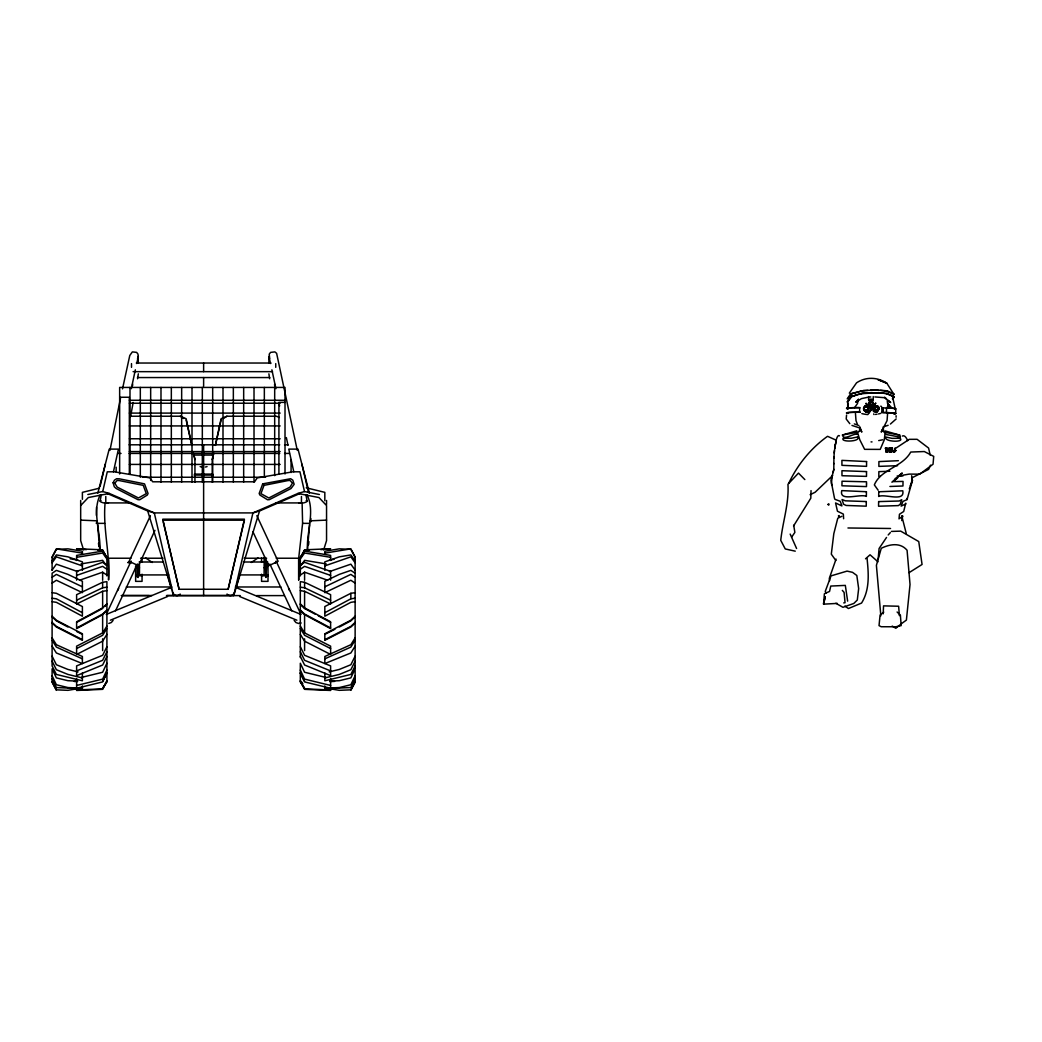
<?xml version="1.0" encoding="UTF-8"?>
<svg xmlns="http://www.w3.org/2000/svg" width="1042" height="1042" viewBox="0 0 1042 1042"><rect width="100%" height="100%" fill="white"/><g stroke="black" fill="none" stroke-linecap="round" stroke-linejoin="round"><path stroke-width="1.5" d="M130.979 558.225L108.55 558.225L108.55 579.977C110.244 554.044 102.715 528.581 105.112 502.661M276.247 558.225L298.689 558.225L298.689 579.977L298.689 558.225L302.597 523.358L302.115 502.661M847.693 406.94L847.706 402.147M894.114 413.882A15.917 0.938 0.1 0 0 886.56 412.606L882.053 412.528L882.066 407.904L886.573 407.982A15.917 0.938 0.1 0 1 895.312 409.063M893.906 413.882A15.682 0.925 0.1 0 0 886.455 412.619L886.547 407.982A15.682 0.925 0.1 0 1 895.091 409.063M895.716 413.479L895.716 408.855M833.808 469.265L833.001 472.482M96.385 515.399L96.489 507.441M896.159 418.949L890.428 424.042M888.097 449.675C886.039 446.38 889.06 449.688 886.846 450.079M811.041 490.613L810.806 498.206L793.548 525.989M833.913 456.969L833.795 469.929L830.956 480.232L834.486 498.232L834.968 499.352L840.191 501.254L841.715 505.149L841.858 505.917L835.567 502.96L837.455 511.218L843.33 514.084L843.616 518.747M833.874 458.324L834.395 450.652M894.244 451.381C895.234 452.645 892.564 452.254 893.88 451.433M883.199 613.842L883.538 605.871L898.634 606.236L899.389 615.64M863.701 408.998C867.83 396.611 871.112 419.301 863.805 409.858M870.891 410.418L868.546 413.179M887.615 413.283L887.055 420.629L881.245 432.091L882.235 429.473M859.494 431.258L859.845 426.842L861.825 432.091L859.285 427.428M834.225 453.023L835.15 445.025M307.494 550.085C306.205 532.709 315.531 510.893 306.882 494.716M856.589 431.948L856.771 430.828L842.275 435.061M884.932 432.039L885.114 430.906L899.585 435.087M307.351 550.606L309.604 524.751M878.106 559.671L879.083 548.522L886.521 537.438M899.038 518.929L899.454 514.266L903.688 511.492L905.719 503.182M849.803 423.677L846.208 419.001L846.56 415.094M308.562 544.745L308.901 541.632M864.131 408.438L865.459 406.614L867.465 407.5A1.941 1.928 0 0 1 867.413 410.209A1.941 1.928 0 0 1 864.678 410.209M834.772 448.425L836.088 440.466A26.076 4.428 -88.5 0 1 839.448 435.869M137.557 378.767L138.339 373.831M847.537 408.568L848.357 403.97M130.537 416.748L133.168 402.499M887.341 407.63L888.188 403.046M100.123 500.955L101.361 494.624M109.97 450.313L120.507 398.239M858.4 399.112L857.488 403.501L854.622 407.591M901.76 520.583L902.672 516.155L901.721 515.738M911.815 480.935L911.268 483.488A13.377 3.321 82.9 0 1 910.317 485.39M122.513 388.874L129.781 355.491L132.36 351.896L136.632 352.378L138.026 354.176L138.339 362.772M131.318 388.679L135.343 369.819M136.684 363.528L138.339 356.455L137.518 358.604M212.294 482.277L212.294 459.574L213.649 453.283M215.329 445.429L221.086 418.728L226.935 416.227L276.43 416.227L279.36 417.477M113.435 471.805L118.436 449.115L109.827 449.115M212.294 459.574L213.701 453.244M215.46 445.338L221.086 420.03M835.306 444.869L836.166 441.795M889.777 451.954L889.295 448.099M87.828 494.52L102.728 491.537L107.274 471.805L114.32 471.805L150.035 477.9L152.64 481.795L254.587 481.795L257.205 477.9L292.906 471.805L299.953 471.805L304.511 491.537L319.412 494.52M228.146 589.264L244.427 519.177L162.799 519.177L179.081 589.264L228.146 589.264L244.427 520.192L162.799 520.192M166.486 595.529L233.734 595.529L252.932 512.911L297.908 493.465L304.511 491.537M866.097 403.514L871.073 408.373L871.073 410.301M100.097 486.471L105.398 464.029M97.844 493.166L109.215 449.115M892.408 398.682L893.502 396.833L891.874 395.791M886.95 393.394L894.192 396.859L892.603 399.425M893.033 398.669L893.268 397.783M851.249 393.98L854.701 392.899M850.78 397.041L855.417 395.322M851.509 396.442L849.53 399.347M832.206 475.426L831.477 483.241A13.377 1.915 -82.7 0 0 832.245 485.403M905.824 503.911L901.135 506.112L902.919 501.449L907.048 499.574L912.44 480.492L911.633 475.725M235.948 587.714L239.504 575.223M233.734 595.529L259.536 510.984L300.161 493.426M323.645 549.929L326.55 540.629L326.55 505.565L318.982 497.555L297.908 493.465M864.065 407.969C866.657 400.454 872.688 412.606 865.876 412.137M912.44 480.492L909.262 488.932M893.906 451.368L895.065 447.995M894.257 451.941L894.987 449.141M836.049 559.098L829.302 578.388L829.666 580.668M886.989 449.962L888.956 449.258A1.355 1.081 21.6 0 0 888.839 448.711L885.283 448.203L888.722 448.985A1.355 1.081 21.6 0 1 888.852 449.532M885.466 448.307L886.455 451.603M887.81 452.02L885.882 451.889L887.914 451.759M886.143 448.607L886.052 451.889M887.615 451.915L887.172 451.069M890.155 451.394L889.607 448.164M891.639 451.811L889.607 451.954L891.535 452.085M890.702 449.936L892.017 450.574M891.353 451.981L890.897 451.134M891.366 449.988C889.673 450.066 892.512 448.581 892.069 450.769M892.421 448.047L889.008 448.255L892.421 448.047C892.89 450.821 887.927 444.895 890.884 451.785M892.382 449.141L891.392 448.229M894.7 452.137L893.281 452.007L894.023 451.095M894.388 450.86L896.094 450.418M848.488 400.336L848.891 399.255M788.729 483.306C797.56 464.641 810.767 448.386 827.543 436.298L835.905 440.076M150.4 515.686L129.104 561.338L138.482 565.702L154.958 530.365M107.222 612.344L131.123 561.091M115.519 610.859L137.375 564.009M930.558 465.149L928.604 469.356L911.607 477.991M117.733 590.527L118.684 588.509M888.93 449.454L886.872 450.235L887.81 449.818M106.909 663.233L102.637 672.259L81.211 677.469M106.909 670.084L102.637 679.11L76.613 685.454M106.909 672.911L102.637 681.924L76.613 688.267M355.127 675.724L350.854 684.737L339.288 687.564L324.83 688.163M355.127 678.537L350.854 687.564L324.83 688.658L324.83 685.91M851.249 393.889L849.79 396.598M850.78 396.95L849.061 399.021M106.909 646.73L102.637 655.301L76.613 665.903L76.613 675.62L102.637 665.017L106.909 656.447M106.909 651.732L102.637 660.302L76.613 670.905M355.127 656.16L350.854 664.731L339.288 669.446L329.168 671.908M355.127 661.149L350.854 669.719L339.288 674.434L324.83 677.951M355.127 665.864L350.854 674.434L324.83 680.778L324.83 672.963M848.891 399.347L850.598 397.302M849.686 398.93L847.888 401.952M52.1 557.431L56.372 549.329L67.938 548.847L82.396 551.231L82.396 554.305M102.637 681.194L106.909 673.093M106.909 680.765L102.637 688.866L76.613 689.96M106.909 681.247L102.637 689.348L76.613 690.455L76.613 678.589M301.034 556.571L304.59 549.824L330.614 548.717L320.858 549.629M301.034 557.066L304.59 550.306L309.474 550.098M355.127 681.742L350.854 689.843L339.288 690.325L329.168 688.658M350.854 690.325L355.127 682.223L355.127 668.86L350.854 677.886L339.288 680.7L329.65 681.103M106.909 634.37L102.637 641.182L76.613 654.441L76.613 646.17L102.637 632.911L106.909 626.099M106.909 628.469L102.637 635.294L76.613 648.554M355.127 637.886L350.854 644.698L324.83 656.486L324.83 663.572L350.854 652.969L355.127 646.144M355.127 640.257L350.854 647.082L324.83 658.857M849.308 393.16L856.563 382.818C865.954 376.553 877.559 377.022 886.846 383.222L893.593 393.837M52.1 560.87L56.372 554.93L67.938 556.845L82.396 561.872L82.396 570.287M52.1 562.784L56.372 556.845L82.396 565.884M52.1 570.104L56.372 564.165L77.798 571.615M102.637 688.072L106.909 682.119L106.909 581.657L102.637 582.27L76.613 594.682L76.613 603.995L102.637 591.283L106.909 590.671M300.317 558.968L304.59 553.015L330.614 557.314M301.177 565.103L304.59 560.336L326.185 563.904M100.358 494.716C91.644 511.062 101.087 533.074 99.876 550.606M870.239 402.342L869.653 402.954A1.719 1.706 0 0 0 869.562 404.635L870.239 405.221M871.854 405.221L872.454 404.609A1.706 1.693 0 0 0 872.454 402.954L871.854 402.342M791.673 537.086L794.864 532.397L793.704 525.272M848.032 398.721L849.451 396.937M848.839 397.81L849.79 396.507M872.571 405.39L872.909 404.791A2.032 2.032 0 0 0 872.909 402.707L872.128 401.938A2.032 2.032 0 0 0 870.174 401.965M902.672 516.155L900.093 518.2M892.629 397.797L893.515 396.924L892.095 396.168M113.096 620.42L111.338 622.517L108.759 623.455M893.424 395.074L894.257 394.137L887.367 390.854L878.146 390.021L863.792 390.463L850.689 393.733L847.211 398.852M893.463 397.549L894.192 396.859M857.514 400.154L855.729 402.225L861.46 398.617L868.051 397.236M875.736 403.28L871.073 408.555L866.097 403.28M875.71 403.15L870.747 408.555L870.747 410.301L867.869 414.573A37.577 37.512 0 0 1 861.838 413.596M888.175 534.976L890.324 532.605M266.765 563.032L265.905 577.515L265.423 563.435L264.134 563.435L264.134 574.923M275.401 563.032L275.883 562.003M80.677 505.565L88.257 497.555L109.319 493.465L154.294 512.911L252.932 512.911L259.536 510.984M848.501 400.415L847.042 401.873M832.701 475.452L815.118 492.254L810.129 494.69M106.909 603.865L102.637 607.89L76.613 621.787L76.613 628.626L102.637 614.676L106.909 610.651M104.773 606.483L106.909 604.477M106.909 610.039L102.637 614.064L76.613 627.961M355.127 616.213L350.854 620.237L324.83 633.783L324.83 640.283L350.854 627.024L355.127 622.999M355.127 616.825L350.854 620.85L339.288 627.024M355.127 622.387L350.854 626.411L324.83 639.671M859.767 430.737L857.631 432.743L859.819 439.854L864.626 449.336L880.216 449.389L884.254 439.932L885.127 432.834L883.03 431.31M893.476 394.371L892.903 393.928M850.246 398.213L851.197 397.328M891.874 482.185L902.255 473.016L898.478 475.973L909.184 474.097L919.708 474.175L933.046 464.237L933.71 456.383L924.306 451.538L910.747 452.046C902.359 467.298 880.855 469.121 874.342 484.895L878.146 490.235M865.524 558.812L870.057 554.8L877.989 561.82M894.075 480.766L897.644 477.692L895.169 478.473M893.867 480.857L897.644 477.692M900.236 624.653L895.833 628.261L892.186 626.073M883.746 612.149L880.073 615.04L879.031 625.617L881.193 626.737L895.912 626.763L901.174 625.617L900.379 615.04L897.097 612.019M894.883 479.984L896.771 478.512M869.966 401.938L869.184 402.707A2.032 2.032 0 0 0 869.184 404.791L869.523 405.39M869.966 402.095L869.184 402.863A2.032 2.032 0 0 0 869.184 404.947M869.783 402.681L870.148 402.407A1.68 1.68 0 0 1 871.998 402.459M871.933 405.403L872.584 404.765A1.68 1.68 0 0 0 872.584 403.046M901.109 623.937L906.397 620.081L910.031 584.484L907.074 550.254C900.262 542.166 889.647 544.184 881.272 548.287L876.4 565.35L880.842 615.809M894.765 448.907L909.249 439.333L917.077 439.307L928.578 448.047L930.219 455.198M251.317 562.485L257.986 557.952M52.1 577.281L56.372 574.389L82.396 586.815M52.1 583.129L56.372 580.251L82.396 592.664L82.396 581.293L67.938 574.389L56.372 570.378L52.1 573.256L52.1 665.916L56.372 674.434L82.396 680.778L82.396 672.963M300.317 565.207L304.59 562.328L330.614 571.381L330.614 580.16M300.317 569.232L304.59 566.353L330.614 575.405M300.317 575.093L304.59 572.201L327.722 580.251M876.856 412.137C884.58 401.196 866.006 407.266 876.856 412.137C884.189 402.473 867.178 405.768 876.348 412.163M909.067 572.657L922.066 564.464L918.744 541.566L900.718 531.133L891.405 531.42M223.418 418.506L226.935 416.227M839.097 515.529L838.38 515.946L839.188 516.545M886.455 412.619L883.108 412.541L883.108 407.917M76.613 622.4L102.637 608.502L102.637 591.283M324.83 612.722L350.854 598.824L355.127 598.212M324.83 634.396L334.951 629.238M76.613 600.205L102.637 587.792L106.909 587.167M324.83 586.815L350.854 574.389L355.127 577.281M355.127 592.69L350.854 593.302L324.83 606.548L324.83 616.213L350.854 602.328L355.127 601.703M841.858 516.298L837.768 518.226L833.808 533.712L831.308 554.162L835.827 560.492M851.522 396.533L861.617 393.589M106.271 614.441L170.198 587.962M110.361 620.211L167.528 596.532M888.136 425.305L883.616 426.738M873.235 396.572L873.235 399.894L868.611 399.894L868.611 396.572M76.613 575.405L102.637 566.353L106.909 569.232M79.505 580.251L102.637 572.201L106.909 575.093M324.83 565.884L350.854 556.845L355.127 562.784M329.428 571.615L350.854 564.165L355.127 570.104M880.829 413.322L878.51 413.935M851.275 393.902L852.408 393.55M850.936 396.455L853.919 395.726M854.701 392.99L862.125 390.789M854.935 395.309L861.356 393.42M205.404 467.05L207.058 466.608M871.034 441.899L872.024 441.899M99.446 488.177L82.396 492.358L82.396 499.3M861.356 393.511L869.015 392.717M861.617 393.681L878.276 392.691M878.706 440.584L882.717 439.789M301.164 622.986L298.468 623.455L295.902 622.517L294.144 620.42M875.918 412.137C871.164 413.153 872.076 403.449 876.543 405.911M869.393 392.834L862.594 393.251M76.613 557.314L102.637 553.015L106.909 558.968M81.042 563.904L102.637 560.336L106.063 565.103M324.83 553.146L350.854 548.847L355.127 556.949L355.127 668.091M329.428 560.062L334.013 559.307M78.059 688.658L67.938 690.325L56.372 689.843L52.1 681.742M875.501 414.429L877.012 414.208M843.733 602.901L845.049 602.732L844.098 592.403L842.327 590.384M869.731 399.555L872.102 399.555M902.997 475.92L897.071 476.103M862.125 390.88L864.078 390.62M837.312 603.409L823.558 604.152L825.251 596.649L823.558 604.152L824.404 593.706L829.549 591.439L830.761 586.06L845.322 585.396L847.641 601.143M864.092 390.711L867.934 390.398M880.19 476.35L878.823 476.415L878.849 471.635L889.868 471.245M870.487 390.216L877.937 390.203M869.575 392.743L872.219 392.547M310.047 520.831L326.55 520.127M329.715 681.598L334.599 681.39M898.36 460.694L878.901 461.593L878.875 466.386L897.592 465.67M892.916 481.625L903.036 481.417L902.945 486.002L889.92 486.471M136.307 363.033L270.933 363.033M133.102 371.655L272.535 371.655M137.453 377.556L269.787 377.556M119.648 397.249L129.338 397.249L129.338 474.071M868.781 399.894L868.611 399.894A5.197 5.184 0 0 1 873.235 399.881L873.053 399.894M129.377 400.271L285.013 400.271M285.013 402.368L278.917 402.368L278.917 473.836M129.377 403.228L280.155 403.228M129.377 413.101L280.155 413.101M130.797 416.227L180.292 416.227L186.153 418.728L191.897 445.429M129.377 425.931L280.155 425.931M129.377 438.76L280.155 438.76M129.13 444.804L279.712 444.804M284.57 444.804L287.813 444.804M297.413 449.115L288.803 449.115L293.792 471.805M129.377 451.59L280.155 451.59M117.798 453.426L121.041 453.426M129.13 453.426L279.712 453.426M284.57 453.426L289.429 453.426M193.864 455.067L213.376 455.067M129.377 464.419L280.155 464.419M194.463 474.11L212.763 474.11M194.099 475.074L213.128 475.074M142.35 477.249L265.567 477.249M105.776 502.921L131.448 502.921M275.791 502.921L301.451 502.921M104.63 523.358L96.268 523.358L97.193 520.831L80.677 520.127M302.597 523.358L309.565 523.358M140.592 558.225L163.034 558.225M244.206 558.225L266.635 558.225M130.992 562.003L127.736 562.524L131.11 563.032M139.12 562.003L163.49 562.003M243.385 562.003L267.755 562.003M138.195 567.773L139.485 567.773M264.134 567.773L265.423 567.773M135.629 574.923L168.739 574.923M239.712 574.923L268.002 574.923M135.629 575.796L142.051 575.796M261.568 575.796L268.002 575.796M126.316 586.985L171.878 586.985M235.349 586.985L280.91 586.985M121.211 595.529L151.937 595.529M123.06 595.607L149.097 595.607M166.994 595.607L240.233 595.607M256.501 595.607L284.166 595.607M869.705 396.963L870.799 396.963M890.545 528.489L847.954 527.981M872.18 392.821L880.672 393.029M874.85 396.937L884.202 397.666L886.455 398.839L884.554 397.171M880.737 392.756L887.836 393.746M894.466 450.665L895.99 450.678M859.559 409.949A5.197 5.184 0 0 0 860.054 412.267L858.973 412.254A15.917 0.938 1 0 0 848.006 413.387M860.054 412.28L859.012 412.267A15.682 0.925 1 0 0 848.214 413.387M86.369 549.629L76.613 548.717L102.637 549.824L106.193 556.571M97.766 550.098L102.637 550.306L106.193 557.066M330.614 689.96L304.59 688.866L300.317 680.765M77.577 681.103L67.938 680.7L56.372 677.886L52.1 668.86L52.1 682.223L56.372 690.325M74.269 681.455L77.512 681.598M82.396 688.163L67.938 687.564L56.372 684.737L52.1 675.724M878.276 392.6L880.737 392.847M880.503 390.424L885.166 390.906M886.481 393.642L880.672 392.938M885.166 390.815L889.308 392.274M858.908 425.527L854.31 423.899M858.673 427.624L851.965 425.41M300.317 590.671L304.59 591.283L330.614 603.995L330.614 594.682L304.59 582.27L300.317 581.657L300.317 657.528M300.317 587.167L304.59 587.792L330.614 600.205M52.1 592.69L56.372 593.302L82.396 606.548L82.396 616.213L56.372 602.328L52.1 601.703M52.1 598.212L56.372 598.824L82.396 612.722M82.396 553.146L56.372 548.847L52.1 556.949L52.1 570.313M70.153 558.799L77.798 560.062M891.874 395.882L886.481 393.55M795.254 551.166L785.264 548.952L780.745 540.342C782.724 521.638 789.159 503.481 787.947 484.269L798.485 473.107L804.841 479.58M326.029 677.469L304.59 672.259L300.317 663.233L300.317 682.119L304.59 688.072M330.614 685.454L304.59 679.11L300.317 670.084M78.059 671.908L67.938 669.446L56.372 664.731L52.1 656.16M82.396 677.951L67.938 674.434L56.372 669.719L52.1 661.149M330.614 688.267L304.59 681.924L300.317 672.911M306.231 487.799L324.83 492.358L324.83 500.785M200.168 466.608L201.835 467.05M102.728 491.537L109.319 493.465M147.704 510.984L154.294 512.911L173.493 595.529L147.704 510.984L107.079 493.426M885.974 382.87L877.989 379.653L886.846 383.222M330.614 670.905L304.59 660.302L300.317 651.732M82.396 658.857L56.372 647.082L52.1 640.257M237.029 587.962L300.969 614.441M239.699 596.532L296.866 620.211M887.354 393.824L892.72 396.064M300.317 626.099L304.59 632.911L330.614 646.17L330.614 654.441L304.59 641.182L300.317 634.37M330.614 648.554L304.59 635.294L300.317 628.469M76.613 631.439L82.396 634.396M82.396 639.671L56.372 626.411L52.1 622.387M890.506 392.769L891.405 393.329M300.317 604.477L304.59 608.502L315.544 614.35M318.292 615.809L330.614 622.4M330.614 627.961L304.59 614.064L300.317 610.039M300.317 610.651L304.59 614.676L330.614 628.626L330.614 621.787L304.59 607.89L300.317 603.865M67.938 627.024L56.372 620.85L52.1 616.825M835.866 603.279L842.952 607.304L853.815 603.461L857.306 600.01L858.66 588.6L856.824 575.484L852.525 572.332L847.068 571.107L831.034 575.874L825.251 591.4L826.254 593.132M880.737 406.146L881.61 406.588M180.292 416.227L183.809 418.506M355.127 573.256L350.854 570.378L339.288 574.389L324.83 581.293L324.83 592.664L350.854 580.251L355.127 583.129M106.909 565.207L102.637 562.328L76.613 571.381L76.613 580.16M145.646 557.952L152.314 562.485M844.893 606.092L848.448 608.528L861.552 603.071C869.914 589.668 868.611 573.764 867.074 558.564M888.266 400.428L890.689 402.551L885.961 398.76M52.1 616.213L56.372 620.237L82.396 633.783L82.396 640.283L56.372 627.024L52.1 622.999M355.127 560.87L350.854 554.93L339.288 556.845L324.83 561.872L324.83 570.287M301.177 681.403L302.883 683.773M52.1 637.886L56.372 644.698L82.396 656.486L82.396 663.572L56.372 652.969L52.1 646.144M887.224 451.785L886.703 448.229M877.077 406.445L877.494 407.148M300.317 673.093L304.59 681.194M355.127 557.431L350.854 549.329L339.288 548.847L324.83 551.231L324.83 554.305M300.317 681.247L304.59 689.348L330.614 690.455L330.614 678.589M796.583 548.496L790.175 534.077M300.317 646.73L304.59 655.301L330.614 665.903L330.614 675.62L304.59 665.017L300.317 656.447M52.1 678.537L56.372 687.564L82.396 688.658L82.396 685.91M288.543 588.509L289.494 590.527M873.678 413.921L873.977 414.573M256.84 515.686L278.123 561.338L268.758 565.702L252.959 531.837M276.104 561.091L300.695 613.803M269.865 564.009L291.708 610.859M269.709 358.604L269.214 354.176L270.594 352.378L274.88 351.896L276.625 353.342L297.27 450.313M857.292 424.029L856.003 420.629L855.456 413.283M889.126 406.276L888.487 404.57L891.431 407.8L887.589 403.788L887.237 400.844M83.581 549.929L80.677 540.629L80.677 500.46M864.065 409.74L864.326 410.561M167.723 575.223L171.279 587.714M298.012 449.115L309.383 493.166M902.346 518.226L906.306 533.712M892.812 397.836L895.169 408.568M301.828 464.029L308.549 492.475M163.177 521.755L179.081 589.264M186.153 420.03L191.78 445.338M194.945 459.574L193.538 453.244L194.945 459.574L194.945 482.277M286.342 437.575L288.035 445.429M270.542 363.528L268.888 356.455L268.888 362.772M271.884 369.819L275.922 388.679M278.943 402.811L279.621 405.95M305.879 494.624L307.103 500.955M892.082 449.206L892.186 450.769M268.888 373.831L269.67 378.767M889.008 405.364L889.204 406.614M906.892 498.467L907.048 499.574M98.495 543.182L98.847 546.308M97.622 524.751L99.745 550.085M883.225 426.842L883.564 431.258M896.068 415.719L896.12 417.191M310.894 518.577L310.933 521.755M833.717 463.286L833.73 464.016M912.076 478.63L912.089 479.659M350.854 593.302L350.854 598.824M330.614 560.492L330.614 555.412L304.59 551.114L300.317 557.053L300.317 575.939M326.55 500.46L326.55 504.523M304.59 572.201L304.59 580.251M304.59 582.27L304.59 587.792M304.59 591.283L304.59 608.502M304.59 614.676L304.59 632.911M304.59 638.811L304.59 650.599M301.451 496.461L301.451 502.348M291.083 459.574L291.083 472.547M285.013 473.993L285.013 387.429L119.648 387.429L119.648 473.993M275.739 363.606L275.739 367.344M274.619 384.016L274.619 385.592M274.684 387.429L274.684 475.647M268.002 563.409L268.002 581.358L261.568 581.358L261.568 574.207M265.423 557.496L265.423 561.677M264.342 387.429L264.342 477.249M264.134 557.496L264.134 562.042M261.568 557.926L261.568 562.302M254.014 387.429L254.014 482.068M243.672 387.429L243.672 482.068M233.343 387.429L233.343 482.068M223.001 387.429L223.001 482.068M212.672 387.429L212.672 482.068M203.62 363.033L203.62 371.655M203.62 377.556L203.62 386.178M203.62 444.804L203.62 453.426M203.62 455.067L203.62 466.881M203.62 467.207L203.62 475.074M203.62 475.334L203.62 595.529M202.33 387.429L202.33 482.068M192.002 387.429L192.002 482.068M181.66 387.429L181.66 482.068M171.331 387.429L171.331 482.068M160.989 387.429L160.989 482.068M150.66 387.429L150.66 480.453M142.051 557.926L142.051 562.302M142.051 574.207L142.051 581.358L135.629 581.358L135.629 566.053M140.318 387.429L140.318 477.249M139.485 563.435L139.485 574.923M138.195 564.881L138.195 577.515L137.231 576.994L137.231 564.933M132.608 384.016L132.608 385.592M131.5 363.606L131.5 367.344M129.989 387.429L129.989 474.045M116.157 467.207L116.157 471.792M106.909 575.939L106.909 557.053L102.637 551.114L76.613 555.412L76.613 560.492M105.776 496.461L105.776 502.348M102.637 572.201L102.637 580.251M102.637 582.27L102.637 587.792M102.637 614.676L102.637 632.911M102.637 638.811L102.637 650.599M234.346 592.755A4.311 4.311 0 0 1 227 594.07M180.24 594.07A4.311 4.311 0 0 1 172.894 592.755M306.205 500.577A4.311 1.12 -11 0 1 304.668 502.609A4.311 1.12 -11 0 1 298.741 502.83M108.485 502.83A4.311 1.12 11 0 1 102.559 502.609A4.311 1.12 11 0 1 101.035 500.577M902.32 436.077A26.076 7.177 88.8 0 1 907.647 440.701M877.82 407.109A2.019 2.006 0 0 1 877.82 409.949A2.019 2.006 0 0 1 874.967 409.949M874.655 409.532A2.019 2.006 0 0 1 874.655 407.526M875.384 406.784A2.019 2.006 0 0 1 877.403 406.784M877.911 407.826A1.941 1.928 0 0 1 877.911 409.767M877.598 410.17A1.941 1.928 0 0 1 874.863 410.17A1.941 1.928 0 0 1 874.863 407.435M875.736 406.927A1.941 1.928 0 0 1 876.739 406.927M870.174 405.52A2.032 2.032 0 0 0 872.154 405.52A2.214 2.214 0 0 1 869.966 405.546M872.909 404.947A2.032 2.032 0 0 0 872.909 402.863L872.128 402.095A2.032 2.032 0 0 0 870.174 402.134M877.95 407.331A2.436 2.423 0 0 1 877.95 410.769A2.436 2.423 0 0 1 874.512 410.769A2.436 2.423 0 0 1 874.512 407.331M875.019 406.953A2.436 2.423 0 0 1 877.455 406.953M859.624 409.18A5.197 5.184 0 0 1 860.145 407.643L859.051 407.63A15.917 0.938 1 0 0 848.084 408.764M867.621 407.539A2.019 2.006 0 0 1 867.621 409.558M867.296 409.975A2.019 2.006 0 0 1 864.456 409.975A2.019 2.006 0 0 1 864.456 407.135M864.873 406.81A2.019 2.006 0 0 1 866.879 406.81M864.834 406.992A2.41 2.41 0 0 1 868.442 408.868A2.41 2.41 0 0 1 865.225 411.329A2.41 2.41 0 0 1 864.339 407.37M848.292 408.764A15.682 0.925 1 0 1 859.09 407.643M871.998 405.351A1.68 1.68 0 0 1 870.278 405.351L869.497 404.765A1.68 1.68 0 0 1 869.497 403.046M872.532 404.895A1.719 1.706 0 0 1 871.49 405.69M870.604 405.69A1.719 1.706 0 0 1 869.562 403.176M869.836 402.824A1.719 1.706 0 0 1 872.258 402.824M872.701 403.593A1.719 1.706 0 0 1 872.701 404.478M882.066 407.904A5.197 5.184 0 0 1 882.053 412.528M864.365 409.806A1.941 1.928 0 0 1 864.365 407.878M872.701 403.345A1.719 1.706 0 0 1 872.701 404.231M872.258 404.999A1.719 1.706 0 0 1 869.836 404.999M869.836 402.577A1.719 1.706 0 0 1 872.258 402.577M867.413 407.214A1.941 1.928 0 0 1 867.413 409.949A1.941 1.928 0 0 1 864.678 409.949M864.365 409.545A1.941 1.928 0 0 1 864.365 407.617M865.081 406.914A1.941 1.928 0 0 1 867.009 406.914M866.527 471.596L866.501 476.376L841.988 475.725L841.949 470.71L866.527 471.596M866.579 461.554L866.553 466.347L841.936 465.344L841.91 460.369L866.579 461.554M866.306 501.554L866.228 506.178L846.091 505.448L843.538 504.198L842.053 499.522L845.349 500.824L866.306 501.554M866.423 491.733L866.371 496.409C860.601 493.335 838.758 502.361 841.78 490.613L866.423 491.733M866.514 483.97L866.488 486.588L841.936 485.793L842.027 481.222L866.514 481.795L866.514 483.97M878.627 501.593L878.562 506.217L898.308 505.604L900.145 504.367L901.76 499.717L899.207 501.007L878.627 501.593M878.758 491.772L878.693 496.461C884.593 493.465 905.081 502.531 902.789 490.808L878.758 491.772M113.109 482.759L114.307 486.77L116.209 488.529L137.987 499.691L139.706 499.756L147.326 495.041L148.055 493.465L144.525 483.866L119.348 478.825L116.613 478.734L114.451 480.154L113.109 482.759M114.815 483.201L117.199 487.096L138.43 497.985L146.297 493.647L143.249 485.364L119.153 480.544L117.095 480.466L114.815 483.201M828.103 504.367C828.755 506.855 829.797 502.557 828.103 504.367M868.872 403.241C871.894 415.211 876.596 394.775 868.872 403.241M873.3 403.97C867.465 414.937 867.27 393.212 873.3 403.97M874.655 407.943C876.804 415.107 879.982 402.902 874.655 407.943M262.701 483.866L259.171 493.465L259.901 495.041L267.52 499.756L269.253 499.691L291.031 488.529L294.17 484.309L292.789 480.154L290.627 478.734L262.701 483.866M263.991 485.364L260.943 493.647L268.81 497.985L290.028 487.096L292.411 483.201L290.132 480.466L288.087 480.544L263.991 485.364M857.345 434.319C854.049 432.756 842.887 441.391 842.639 434.944L857.11 432.339L857.345 434.319M857.579 436.937L851.418 438.239L843.121 438.317C840.165 442.524 861.421 441.691 857.579 436.937M900.08 437.119L885.687 434.41L885.453 432.43L899.845 435.126L900.08 437.119M898.191 438.291L892.043 438.369L885.908 437.028C883.16 441.795 904.287 442.72 900.327 438.5L898.191 438.291M875.189 410.444A2.384 2.371 0 0 0 878.758 408.386A2.384 2.371 0 0 0 875.189 406.328A2.384 2.371 0 0 0 875.189 410.444M864.73 410.626A2.384 2.371 0 0 0 868.299 408.568A2.384 2.371 0 0 0 864.73 406.51A2.384 2.371 0 0 0 864.73 410.626M869.888 406.263A2.318 2.305 0 0 0 873.352 404.27A2.318 2.305 0 0 0 869.888 402.264A2.318 2.305 0 0 0 869.888 406.263"/></g></svg>
